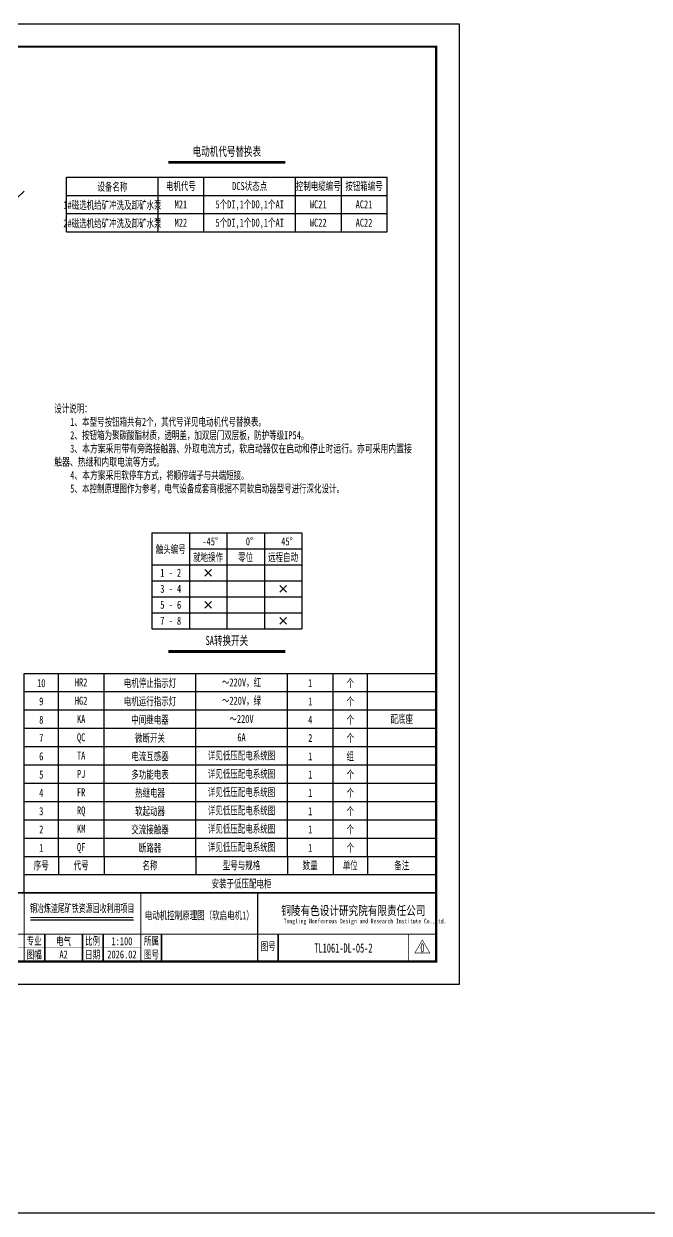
# Model space of a CAD drawing. Header units: millimetres. Extents: x 401220 to 2750366, y -101310 to 943175.
# Drawn here: x 1301533 to 1328851, y 628022 to 680022 of the extents above; entities that cross this region are included whole.
import ezdxf
from ezdxf.enums import TextEntityAlignment as Align

# ---------------------------------------------------------------- set-up
doc = ezdxf.new("R2010")
doc.units = ezdxf.units.MM
doc.linetypes.add('常规', pattern=[20, 10, 0, 10])
doc.layers.add('CAXA0层', color=7, linetype='Continuous', lineweight=25)
doc.layers.add('SW', color=8, linetype='Continuous', lineweight=20)
for name, color, linetype in [('MX', 3, 'Continuous'), ('TEXT', 4, 'Continuous'), ('动力平面导线层', 3, '常规'), ('图框', 7, 'Continuous'), ('照明平面设备层', 1, 'Continuous')]:
    doc.layers.add(name, color=color, linetype=linetype)
doc.styles.add('HZ', font='simsun.ttf', dxfattribs={"width": 0.75})
doc.styles.add('标准', font='NSimSun.ttf', dxfattribs={"width": 0.667})

# ---------------------------------------------------------------- blocks, each defined once
blk = doc.blocks.new('3')
at = {"layer": 'TEXT', "color": 7, "lineweight": 25, "style": 'HZ', "width": 0.75}
for s, height, p in [('铜陵有色设计研究院有限责任公司', 400, (221501, 249018)), ('Tongling Nonferrous Design and Research Institute Co.,Ltd.', 200, (221613, 248659))]:
    blk.add_text(s, height=height, dxfattribs=at).set_placement(p)
blk = doc.blocks.new('铜陵有色图签02')
at = {"layer": '图框', "linetype": 'Continuous', "lineweight": 50}
for p, q in [((-38401, 3003), (-38401, 1)), ((-29100, 3001), (-29100, 0))]:
    blk.add_line(p, q, dxfattribs=at)
at = {"layer": '图框', "color": 7, "linetype": 'Continuous', "lineweight": 25}
for p, q in [((-36201, 3010), (-36201, 9)), ((-34701, 3010), (-34701, 9)), ((-33401, 3017), (-33401, 16)), ((-31901, 3017), (-31901, 16)), ((-30601, 3017), (-30601, 16)), ((-29100, 1201), (-37501, 1201))]:
    blk.add_line(p, q, dxfattribs=at)
at = {"layer": '图框', "color": 7, "linetype": 'Continuous', "lineweight": 35}
for p, q in [((-27300, 3001), (-27300, 1)), ((-21600, 1197), (-21600, -3)), ((-17100, 1200), (-17100, 0)), ((-15450, 0), (-15450, 1200)), ((-14550, 1200), (-14550, 0)), ((-12000, 1201), (-12000, 1)), ((-6900, 1202), (-6900, 2))]:
    blk.add_line(p, q, dxfattribs=at)
at = {"layer": '图框', "lineweight": 25}
blk.add_line((-17723, 1830), (-13223, 1830), dxfattribs=at)
at = {"layer": '图框', "lineweight": 70, "const_width": 70}
blk.add_lwpolyline([(-17980, 3001), (0, 3001), (-38401, 3001)], dxfattribs=at)
at = {"layer": '图框', "color": 7, "linetype": 'Continuous', "lineweight": 25, "const_width": 25}
for points in [[(-37501, 3000), (-37501, 0)], [(-25800, 3001), (-25800, 1)], [(-24300, 3001), (-24300, 1)], [(-23100, 2401), (-37501, 2401)], [(-23100, 1801), (-37501, 1801)], [(-23100, 1201), (-29100, 1201)], [(-12900, 600), (-18000, 600), (-37501, 600)], [(-602, 943), (-932, 371), (-272, 371), (-602, 943)]]:
    blk.add_lwpolyline(points, dxfattribs=at)
at = {"layer": '图框', "linetype": 'Continuous', "lineweight": 50, "const_width": 50}
for points in [[(-23100, 3001), (-23100, 1)], [(-18000, 3000), (-18000, 0)]]:
    blk.add_lwpolyline(points, dxfattribs=at)
at = {"layer": '图框', "lineweight": 50, "const_width": 50}
for points in [[(-12900, 3001), (-12900, 1)], [(-7800, 3001), (-7800, 1)], [(0, 3000), (0, 0)], [(-23100, 1200), (0, 1200)]]:
    blk.add_lwpolyline(points, dxfattribs=at)
at = {"layer": '图框', "lineweight": 25, "const_width": 35}
blk.add_lwpolyline([(-17723, 1930), (-13223, 1930)], dxfattribs=at)
at = {"layer": '图框', "color": 7, "linetype": 'Continuous', "lineweight": 35, "const_width": 25}
blk.add_lwpolyline([(-1200, 1201), (-1200, 0)], dxfattribs=at)
at = {"layer": '图框', "linetype": 'Continuous', "lineweight": 70, "const_width": 70}
blk.add_lwpolyline([(-38401, 1), (0, 0)], dxfattribs=at)
at = {"layer": '图框', "lineweight": 25}
blk.add_blockref('3', (-228268, -246986), dxfattribs=at)
at = {"layer": 'TEXT', "color": 7, "lineweight": 25, "style": '标准', "width": 0.667}
for s, height, p in [('总  图', 300, (-36862, 2555)), ('建  筑', 300, (-34062, 2562)), ('热  工', 300, (-31262, 2562)), ('项目负责人', 350, (-28197, 2541)), ('会', 300, (-37942, 2054)), ('冶  炼', 300, (-36862, 1955)), ('化  工', 300, (-34062, 1962)), ('给排水', 300, (-31262, 1962)), ('审  定', 350, (-28197, 1941)), ('签', 300, (-37942, 1404)), ('选  矿', 300, (-36862, 1355)), ('暖  通', 300, (-34062, 1362)), ('自  控', 300, (-31262, 1362)), ('审  核', 350, (-28197, 1341)), ('栏', 300, (-37942, 754)), ('采  矿', 300, (-36862, 754)), ('机  械', 300, (-34062, 761)), ('电  气', 300, (-31262, 761)), ('校  对', 350, (-28197, 741)), ('项目编号', 350, (-22343, 730)), ('专业', 350, (-17559, 730)), ('比例', 350, (-15009, 730)), ('所属', 350, (-12438, 730)), ('专  业', 300, (-34062, 177)), ('签  字', 300, (-32649, 177)), ('专  业', 300, (-31262, 177)), ('签  字', 300, (-29849, 177)), ('设  计', 350, (-28197, 139)), ('设计阶段', 350, (-22343, 130)), ('图幅', 350, (-17559, 130)), ('日期', 350, (-15009, 130)), ('图号', 350, (-7339, 495)), ('专  业', 300, (-36862, 170)), ('签  字', 300, (-35449, 170)), ('图号', 350, (-12438, 130))]:
    blk.add_text(s, height=height, dxfattribs=at).set_placement(p, align=Align.CENTER)

msp = doc.modelspace()

# ---------------------------------------------------------------- linework, layer by layer
at = {"color": 3}
msp.add_line((1608777.09319, 628021.73148), (1079541.26295, 628021.73148), dxfattribs=at)
at = {"layer": 'CAXA0层', "color": 2, "linetype": 'ByBlock', "lineweight": 40}
for p, q in [((1307853.9312, 673988.76924), (1312952.07649, 673988.76924)), ((1307853.9312, 652605.26743), (1312952.07649, 652605.26743))]:
    msp.add_line(p, q, dxfattribs=at)
at = {"layer": 'CAXA0层', "color": 2, "linetype": 'ByBlock', "lineweight": 0}
for p, q in [((1307853.9312, 673923.28631), (1312952.07649, 673923.28631)), ((1307853.9312, 652539.7845), (1312952.07649, 652539.7845))]:
    msp.add_line(p, q, dxfattribs=at)
at = {"layer": 'MX', "color": 7, "linetype": 'ByBlock', "lineweight": 20}
msp.add_line((1301202.14557, 672364.50509), (1301548.60525, 672710.96477), dxfattribs=at)
at = {"layer": 'SW', "color": 7, "linetype": 'ByBlock', "lineweight": 25}
for p, q in [((1303403.00385, 670920.76996), (1303403.00385, 673320.76996)), ((1307403.00385, 670920.76996), (1307403.00385, 673320.76996)), ((1309403.00385, 670920.76996), (1309403.00385, 673320.76996)), ((1313403.00385, 670920.76996), (1313403.00385, 673320.76996)), ((1315403.00385, 670920.76996), (1315403.00385, 673320.76996)), ((1317403.00385, 670920.76996), (1317403.00385, 673320.76996)), ((1307124.24033, 657763.92182), (1313681.76737, 657763.92182)), ((1307124.24033, 657763.92182), (1307124.24033, 653574.86832)), ((1308763.62209, 657763.92182), (1308763.62209, 653574.86832)), ((1310403.00385, 657763.92182), (1310403.00385, 653574.86832)), ((1312042.38561, 657763.92182), (1312042.38561, 653574.86832)), ((1313681.76737, 657763.92182), (1313681.76737, 653574.86832)), ((1308763.62209, 657065.74624), (1313681.76737, 657065.74624)), ((1307124.24033, 656367.57065), (1313681.76737, 656367.57065)), ((1309435.20756, 656164.83469), (1309731.41838, 655868.62388)), ((1309435.20756, 655868.62388), (1309731.41838, 656164.83469)), ((1307124.24033, 655669.39507), (1313681.76737, 655669.39507)), ((1312713.97108, 655466.65911), (1313010.1819, 655170.44829)), ((1312713.97108, 655170.44829), (1313010.1819, 655466.65911)), ((1307124.24033, 654971.21949), (1313681.76737, 654971.21949)), ((1309435.20756, 654768.48352), (1309731.41838, 654472.27271)), ((1309435.20756, 654472.27271), (1309731.41838, 654768.48352)), ((1307124.24033, 654273.0439), (1313681.76737, 654273.0439)), ((1312713.97108, 654070.30794), (1313010.1819, 653774.09713)), ((1312713.97108, 653774.09713), (1313010.1819, 654070.30794)), ((1307124.24033, 653574.86832), (1313681.76737, 653574.86832)), ((1307124.24033, 653574.86832), (1313681.76737, 653574.86832)), ((1307124.24033, 653574.86832), (1313681.76737, 653574.86832)), ((1301545.79658, 651623.1455), (1303045.79658, 651623.1455)), ((1301545.79658, 650823.1455), (1301545.79658, 651623.1455)), ((1303045.79658, 651623.1455), (1305045.79658, 651623.1455)), ((1303045.79658, 650823.1455), (1303045.79658, 651623.1455)), ((1305045.79658, 651623.1455), (1309045.79658, 651623.1455)), ((1305045.79658, 650823.1455), (1305045.79658, 651623.1455)), ((1309045.79658, 651623.1455), (1313045.79658, 651623.1455)), ((1309045.79658, 650823.1455), (1309045.79658, 651623.1455)), ((1313045.79658, 651623.1455), (1315045.79658, 651623.1455)), ((1313045.79658, 650823.1455), (1313045.79658, 651623.1455)), ((1315045.79658, 651623.1455), (1316545.79658, 651623.1455)), ((1315045.79658, 650823.1455), (1315045.79658, 651623.1455)), ((1316545.79658, 651623.1455), (1319545.79658, 651623.1455)), ((1316545.79658, 650823.1455), (1316545.79658, 651623.1455)), ((1301545.79658, 650823.1455), (1303045.79658, 650823.1455)), ((1301545.79658, 650023.1455), (1301545.79658, 650823.1455)), ((1303045.79658, 650823.1455), (1305045.79658, 650823.1455)), ((1303045.79658, 650023.1455), (1303045.79658, 650823.1455)), ((1305045.79658, 650823.1455), (1309045.79658, 650823.1455)), ((1305045.79658, 650023.1455), (1305045.79658, 650823.1455)), ((1309045.79658, 650823.1455), (1313045.79658, 650823.1455)), ((1309045.79658, 650023.1455), (1309045.79658, 650823.1455)), ((1313045.79658, 650823.1455), (1315045.79658, 650823.1455)), ((1313045.79658, 650023.1455), (1313045.79658, 650823.1455)), ((1315045.79658, 650823.1455), (1316545.79658, 650823.1455)), ((1315045.79658, 650023.1455), (1315045.79658, 650823.1455)), ((1316545.79658, 650823.1455), (1319545.79658, 650823.1455)), ((1316545.79658, 650023.1455), (1316545.79658, 650823.1455)), ((1301545.79658, 650023.1455), (1303045.79658, 650023.1455)), ((1301545.79658, 649223.1455), (1301545.79658, 650023.1455)), ((1303045.79658, 650023.1455), (1305045.79658, 650023.1455)), ((1303045.79658, 649223.1455), (1303045.79658, 650023.1455)), ((1305045.79658, 650023.1455), (1309045.79658, 650023.1455)), ((1305045.79658, 649223.1455), (1305045.79658, 650023.1455)), ((1309045.79658, 650023.1455), (1313045.79658, 650023.1455)), ((1309045.79658, 649223.1455), (1309045.79658, 650023.1455)), ((1313045.79658, 650023.1455), (1315045.79658, 650023.1455)), ((1313045.79658, 649223.1455), (1313045.79658, 650023.1455)), ((1315045.79658, 650023.1455), (1316545.79658, 650023.1455)), ((1315045.79658, 649223.1455), (1315045.79658, 650023.1455)), ((1316545.79658, 650023.1455), (1319545.79658, 650023.1455)), ((1316545.79658, 649223.1455), (1316545.79658, 650023.1455)), ((1301545.79658, 649223.1455), (1303045.79658, 649223.1455)), ((1301545.79658, 648423.1455), (1301545.79658, 649223.1455)), ((1303045.79658, 649223.1455), (1305045.79658, 649223.1455)), ((1303045.79658, 648423.1455), (1303045.79658, 649223.1455)), ((1305045.79658, 649223.1455), (1309045.79658, 649223.1455)), ((1305045.79658, 648423.1455), (1305045.79658, 649223.1455)), ((1309045.79658, 649223.1455), (1313045.79658, 649223.1455)), ((1309045.79658, 648423.1455), (1309045.79658, 649223.1455)), ((1313045.79658, 649223.1455), (1315045.79658, 649223.1455)), ((1313045.79658, 648423.1455), (1313045.79658, 649223.1455)), ((1315045.79658, 649223.1455), (1316545.79658, 649223.1455)), ((1315045.79658, 648423.1455), (1315045.79658, 649223.1455)), ((1316545.79658, 649223.1455), (1319545.79658, 649223.1455)), ((1316545.79658, 648423.1455), (1316545.79658, 649223.1455)), ((1301545.79658, 648423.1455), (1303045.79658, 648423.1455)), ((1301545.79658, 647623.1455), (1301545.79658, 648423.1455)), ((1303045.79658, 648423.1455), (1305045.79658, 648423.1455)), ((1303045.79658, 647623.1455), (1303045.79658, 648423.1455)), ((1305045.79658, 648423.1455), (1309045.79658, 648423.1455)), ((1305045.79658, 647623.1455), (1305045.79658, 648423.1455)), ((1309045.79658, 648423.1455), (1313045.79658, 648423.1455)), ((1309045.79658, 647623.1455), (1309045.79658, 648423.1455)), ((1313045.79658, 648423.1455), (1315045.79658, 648423.1455)), ((1313045.79658, 647623.1455), (1313045.79658, 648423.1455)), ((1315045.79658, 648423.1455), (1316545.79658, 648423.1455)), ((1315045.79658, 647623.1455), (1315045.79658, 648423.1455)), ((1316545.79658, 648423.1455), (1319545.79658, 648423.1455)), ((1316545.79658, 647623.1455), (1316545.79658, 648423.1455)), ((1301545.79658, 647623.1455), (1303045.79658, 647623.1455)), ((1301545.79658, 646823.1455), (1301545.79658, 647623.1455)), ((1303045.79658, 647623.1455), (1305045.79658, 647623.1455)), ((1303045.79658, 646823.1455), (1303045.79658, 647623.1455)), ((1305045.79658, 647623.1455), (1309045.79658, 647623.1455)), ((1305045.79658, 646823.1455), (1305045.79658, 647623.1455)), ((1309045.79658, 647623.1455), (1313045.79658, 647623.1455)), ((1309045.79658, 646823.1455), (1309045.79658, 647623.1455)), ((1313045.79658, 647623.1455), (1315045.79658, 647623.1455)), ((1313045.79658, 646823.1455), (1313045.79658, 647623.1455)), ((1315045.79658, 647623.1455), (1316545.79658, 647623.1455)), ((1315045.79658, 646823.1455), (1315045.79658, 647623.1455)), ((1316545.79658, 647623.1455), (1319545.79658, 647623.1455)), ((1316545.79658, 646823.1455), (1316545.79658, 647623.1455)), ((1301545.79658, 646823.1455), (1303045.79658, 646823.1455)), ((1301545.79658, 646023.1455), (1301545.79658, 646823.1455)), ((1303045.79658, 646823.1455), (1305045.79658, 646823.1455)), ((1303045.79658, 646023.1455), (1303045.79658, 646823.1455)), ((1305045.79658, 646823.1455), (1309045.79658, 646823.1455)), ((1305045.79658, 646023.1455), (1305045.79658, 646823.1455)), ((1309045.79658, 646823.1455), (1313045.79658, 646823.1455)), ((1309045.79658, 646023.1455), (1309045.79658, 646823.1455)), ((1313045.79658, 646823.1455), (1315045.79658, 646823.1455)), ((1313045.79658, 646023.1455), (1313045.79658, 646823.1455)), ((1315045.79658, 646823.1455), (1316545.79658, 646823.1455)), ((1315045.79658, 646023.1455), (1315045.79658, 646823.1455)), ((1316545.79658, 646823.1455), (1319545.79658, 646823.1455)), ((1316545.79658, 646023.1455), (1316545.79658, 646823.1455)), ((1301545.79658, 646023.1455), (1303045.79658, 646023.1455)), ((1301545.79658, 645223.1455), (1301545.79658, 646023.1455)), ((1303045.79658, 646023.1455), (1305045.79658, 646023.1455)), ((1303045.79658, 645223.1455), (1303045.79658, 646023.1455)), ((1305045.79658, 646023.1455), (1309045.79658, 646023.1455)), ((1305045.79658, 645223.1455), (1305045.79658, 646023.1455)), ((1309045.79658, 646023.1455), (1313045.79658, 646023.1455)), ((1309045.79658, 645223.1455), (1309045.79658, 646023.1455)), ((1313045.79658, 646023.1455), (1315045.79658, 646023.1455)), ((1313045.79658, 645223.1455), (1313045.79658, 646023.1455)), ((1315045.79658, 646023.1455), (1316545.79658, 646023.1455)), ((1315045.79658, 645223.1455), (1315045.79658, 646023.1455)), ((1316545.79658, 646023.1455), (1319545.79658, 646023.1455)), ((1316545.79658, 645223.1455), (1316545.79658, 646023.1455)), ((1301545.79658, 645223.1455), (1303045.79658, 645223.1455)), ((1301545.79658, 644423.1455), (1301545.79658, 645223.1455)), ((1303045.79658, 645223.1455), (1305045.79658, 645223.1455)), ((1303045.79658, 644423.1455), (1303045.79658, 645223.1455)), ((1305045.79658, 645223.1455), (1309045.79658, 645223.1455)), ((1305045.79658, 644423.1455), (1305045.79658, 645223.1455)), ((1309045.79658, 645223.1455), (1313045.79658, 645223.1455)), ((1309045.79658, 644423.1455), (1309045.79658, 645223.1455)), ((1313045.79658, 645223.1455), (1315045.79658, 645223.1455)), ((1313045.79658, 644423.1455), (1313045.79658, 645223.1455)), ((1315045.79658, 645223.1455), (1316545.79658, 645223.1455)), ((1315045.79658, 644423.1455), (1315045.79658, 645223.1455)), ((1316545.79658, 645223.1455), (1319545.79658, 645223.1455)), ((1316545.79658, 644423.1455), (1316545.79658, 645223.1455)), ((1301545.79658, 644423.1455), (1303045.79658, 644423.1455)), ((1301545.79658, 643623.1455), (1301545.79658, 644423.1455)), ((1303045.79658, 644423.1455), (1305045.79658, 644423.1455)), ((1303045.79658, 643623.1455), (1303045.79658, 644423.1455)), ((1305045.79658, 644423.1455), (1309045.79658, 644423.1455)), ((1305045.79658, 643623.1455), (1305045.79658, 644423.1455)), ((1309045.79658, 644423.1455), (1313045.79658, 644423.1455)), ((1309045.79658, 643623.1455), (1309045.79658, 644423.1455)), ((1313045.79658, 644423.1455), (1315045.79658, 644423.1455)), ((1313045.79658, 643623.1455), (1313045.79658, 644423.1455)), ((1315045.79658, 644423.1455), (1316545.79658, 644423.1455)), ((1315045.79658, 643623.1455), (1315045.79658, 644423.1455)), ((1316545.79658, 644423.1455), (1319545.79658, 644423.1455)), ((1316545.79658, 643623.1455), (1316545.79658, 644423.1455)), ((1301545.79658, 642823.1455), (1301545.79658, 643623.1455)), ((1301545.79658, 643623.1455), (1319545.79658, 643623.1455)), ((1303045.79658, 643623.1455), (1303045.79658, 642823.1455)), ((1305045.79658, 643623.1455), (1305045.79658, 642823.1455)), ((1309045.79658, 643623.1455), (1309045.79658, 642823.1455)), ((1313045.79658, 643623.1455), (1313045.79658, 642823.1455)), ((1315045.79658, 643623.1455), (1315045.79658, 642823.1455)), ((1316545.79658, 643623.1455), (1316545.79658, 642823.1455)), ((1301545.79658, 642823.1455), (1319545.79658, 642823.1455)), ((1301545.79658, 642023.1455), (1301545.79658, 642823.1455))]:
    msp.add_line(p, q, dxfattribs=at)
at = {"layer": '动力平面导线层', "color": 0}
for p, q in [((1303403.00385, 673320.76996), (1317403.00385, 673320.76996)), ((1303403.00385, 672520.76996), (1317403.00385, 672520.76996)), ((1303403.00385, 671720.76996), (1317403.00385, 671720.76996)), ((1303403.00385, 670920.76996), (1317403.00385, 670920.76996))]:
    msp.add_line(p, q, dxfattribs=at)
at = {"layer": '图框', "linetype": 'Continuous', "lineweight": 100, "const_width": 100}
msp.add_lwpolyline([(1263645.79658, 639021.73148), (1319545.79658, 639021.73148), (1319545.79658, 679021.73148), (1263645.79658, 679021.73148)], close=True, dxfattribs=at)
at = {"layer": '照明平面设备层', "color": 0, "lineweight": -3, "ltscale": 100}
msp.add_lwpolyline([(1261145.79658, 680021.73148), (1320545.79658, 680021.73148), (1320545.79658, 638021.73148), (1261145.79658, 638021.73148)], close=True, dxfattribs=at)

# ---------------------------------------------------------------- block references
at = {"layer": '图框', "lineweight": 25}
msp.add_blockref('铜陵有色图签02', (1319545.79658, 639021.73148), dxfattribs=at)

# ---------------------------------------------------------------- texts
at = {"layer": 'SW', "color": 2, "linetype": 'ByBlock', "lineweight": 25, "style": '标准', "width": 0.667}
for s, p in [('电动机代号替换表', (1310402.77612, 674243.78327)), ('SA转换开关', (1310402.77612, 652860.28146))]:
    msp.add_text(s, height=400, dxfattribs=at).set_placement(p, align=Align.CENTER)
at = {"layer": 'SW', "color": 7, "linetype": 'ByBlock', "lineweight": 25, "style": '标准', "width": 0.667}
for s, p in [('设备名称', (1305403.00385, 672720.76996)), ('电机代号', (1308394.1465, 672751.6834)), ('DCS状态点', (1311399.1465, 672751.6834)), ('控制电缆编号', (1314394.1465, 672751.6834)), ('按钮箱编号', (1316394.1465, 672751.6834)), ('1#磁选机给矿冲洗及卸矿水泵', (1305403.00385, 671920.76996)), ('M21', (1308394.1465, 671951.6834)), ('5个DI,1个DO,1个AI', (1311399.1465, 671951.6834)), ('WC21', (1314394.1465, 671951.6834)), ('AC21', (1316394.1465, 671951.6834)), ('2#磁选机给矿冲洗及卸矿水泵', (1305403.00385, 671120.76996)), ('M22', (1308394.1465, 671151.6834)), ('5个DI,1个DO,1个AI', (1311399.1465, 671151.6834)), ('WC22', (1314394.1465, 671151.6834)), ('AC22', (1316394.1465, 671151.6834)), ('-45°', (1309675.68174, 657219.98745)), ('0°', (1311390.32599, 657219.98745)), ('45°', (1313028.97286, 657219.98745)), ('触头编号', (1307949.45081, 656874.34524)), ('就地操作', (1309579.63225, 656521.81186)), ('零位', (1311219.01401, 656521.81186)), ('远程自动', (1312858.39577, 656521.81186)), ('1 - 2', (1307949.45081, 655845.03366)), ('3 - 4', (1307949.45081, 655146.85808)), ('5 - 6', (1307949.45081, 654448.68249)), ('7 - 8', (1307949.45081, 653750.50691)), ('10', (1302295.79658, 651023.1455)), ('HR2', (1304036.93924, 651054.05894)), ('电机停止指示灯', (1307045.79658, 651023.1455)), ('～220V，红', (1311041.93924, 651054.05894)), ('1', (1314045.79658, 651023.1455)), ('个', (1315795.79658, 651023.1455)), ('9', (1302295.79658, 650223.1455)), ('HG2', (1304036.93924, 650254.05894)), ('电机运行指示灯', (1307045.79658, 650223.1455)), ('～220V，绿', (1311041.93924, 650254.05894)), ('1', (1314045.79658, 650223.1455)), ('个', (1315795.79658, 650223.1455)), ('8', (1302295.79658, 649423.1455)), ('KA', (1304036.93924, 649454.05894)), ('中间继电器', (1307045.79658, 649423.1455)), ('～220V', (1311041.93924, 649454.05894)), ('4', (1314045.79658, 649423.1455)), ('个', (1315795.79658, 649423.1455)), ('配底座', (1318041.93924, 649454.05894)), ('7', (1302295.79658, 648623.1455)), ('QC', (1304036.93924, 648654.05894)), ('微断开关', (1307045.79658, 648623.1455)), ('6A', (1311041.93924, 648654.05894)), ('2', (1314045.79658, 648623.1455)), ('个', (1315795.79658, 648623.1455)), ('6', (1302295.79658, 647823.1455)), ('TA', (1304036.93924, 647854.05894)), ('电流互感器', (1307045.79658, 647823.1455)), ('详见低压配电系统图', (1311041.93924, 647854.05894)), ('1', (1314045.79658, 647823.1455)), ('组', (1315795.79658, 647823.1455)), ('PJ', (1304036.93924, 647054.05894)), ('多功能电表', (1307045.79658, 647023.1455)), ('详见低压配电系统图', (1311041.93924, 647054.05894)), ('个', (1315795.79658, 647023.1455)), ('5', (1302295.79658, 647023.1455)), ('1', (1314045.79658, 647023.1455)), ('4', (1302295.79658, 646223.1455)), ('FR', (1304036.93924, 646254.05894)), ('热继电器', (1307045.79658, 646223.1455)), ('详见低压配电系统图', (1311041.93924, 646254.05894)), ('1', (1314045.79658, 646223.1455)), ('个', (1315795.79658, 646223.1455)), ('详见低压配电系统图', (1311041.93924, 645454.05894)), ('3', (1302295.79658, 645423.1455)), ('RQ', (1304036.93924, 645454.05894)), ('软起动器', (1307045.79658, 645423.1455)), ('1', (1314045.79658, 645423.1455)), ('个', (1315795.79658, 645423.1455)), ('2', (1302295.79658, 644623.1455)), ('KM', (1304036.93924, 644654.05894)), ('交流接触器', (1307045.79658, 644623.1455)), ('详见低压配电系统图', (1311041.93924, 644654.05894)), ('1', (1314045.79658, 644623.1455)), ('个', (1315795.79658, 644623.1455)), ('1', (1302295.79658, 643823.1455)), ('QF', (1304036.93924, 643854.05894)), ('断路器', (1307045.79658, 643823.1455)), ('详见低压配电系统图', (1311041.93924, 643854.05894)), ('1', (1314045.79658, 643823.1455)), ('个', (1315795.79658, 643823.1455)), ('序号', (1302293.93924, 643054.05894)), ('代号', (1304036.93924, 643054.05894)), ('名称', (1307041.93924, 643054.05894)), ('型号与规格', (1311041.93924, 643054.05894)), ('数量', (1314041.93924, 643054.05894)), ('单位', (1315791.93924, 643054.05894)), ('备注', (1318041.93924, 643054.05894)), ('安装于低压配电柜', (1311041.93924, 642254.05894))]:
    msp.add_text(s, height=350, dxfattribs=at).set_placement(p, align=Align.CENTER)
at = {"layer": 'SW', "color": 4, "linetype": 'Continuous', "lineweight": 25, "style": '标准'}
for s, height, width, p in [('铜冶炼渣尾矿铁资源回收利用项目', 350, 0.62, (1304083.3202, 641179.55327)), ('电动机控制原理图（软启电机1）', 350, 0.667, (1309196.708, 640868.64442)), ('电气', 350, 0.667, (1303269.97309, 639739.99748)), ('1:100', 350, 0.667, (1305819.97309, 639739.99748)), ('TL1061-DL-05-2', 400, 0.667, (1315495.11099, 639416.78801)), ('0', 400, 0.667, (1318943.56906, 639429.69185)), ('A2', 350, 0.667, (1303269.97309, 639160.29543)), ('2026.02', 350, 0.667, (1305819.97309, 639160.29543))]:
    msp.add_text(s, height=height, dxfattribs=dict(at, width=width)).set_placement(p, align=Align.CENTER)
at = {"layer": 'SW', "color": 0, "linetype": 'ByBlock', "lineweight": 25, "insert": (1302861.80073, 663376.60348), "char_height": 350, "width": 15662.1832774, "attachment_point": 1, "style": '标准'}
msp.add_mtext('设计说明：\\P{\\W0.7;    1、\\W0.667;\\C7;本型号按钮箱共有2个，其代号详见电动机代号替换表。\\P\\W0.7;\\C0;    2、\\W0.667;\\C7;按钮箱为聚碳酸酯材质，透明盖，加双层门双层板，防护等级IP54。\\W0.7;\\C0;\\P    3、本方案采用带有旁路接触器、外取电流方式，软启动器仅在启动和停止时运行。亦可采用内置接触器、热继和内取电流等方式。\\P    4、本方案采用\\W0.667;\\C7;软停车方式，将顺停端子与共端短接。\\P\\W0.7;\\C0;    5、\\W0.667;\\C7;本控制原理图作为参考，电气设备成套商根据不同软启动器型号进行深化设计。}', dxfattribs=at)

doc.saveas('drawing.dxf')
